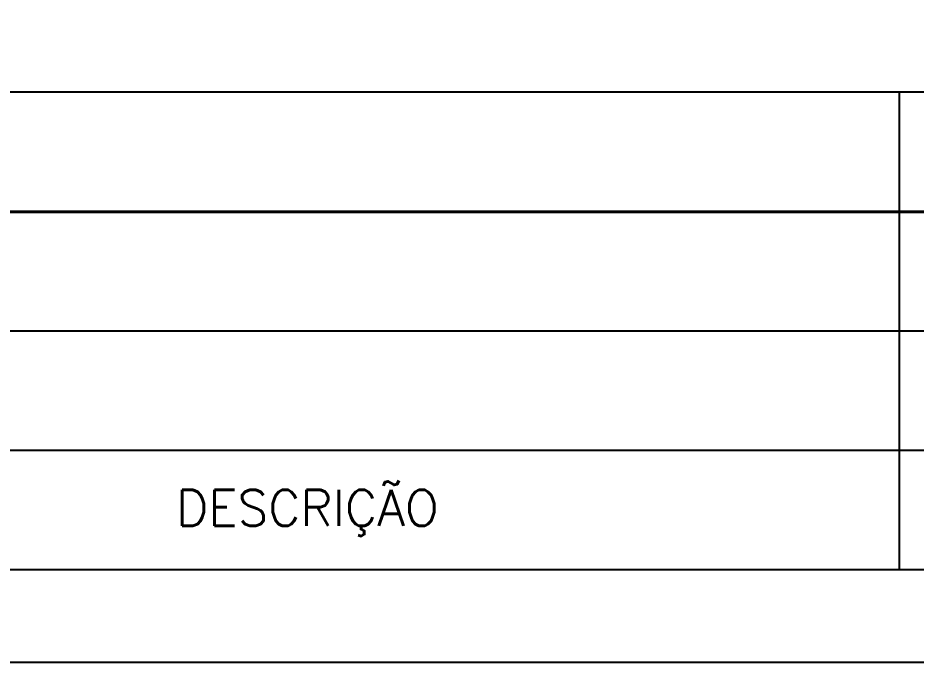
# Model space of a CAD drawing. Header units: millimetres. Extents: x 1974 to 2099, y 1386 to 1555.
# Drawn here: x 2072.844 to 2076.603, y 1470.584 to 1473.282 of the extents above; entities that cross this region are included whole.
import ezdxf

# ---------------------------------------------------------------- set-up
doc = ezdxf.new("R2010")
doc.units = ezdxf.units.MM
for name, color, linetype in [('MARGEM', 1, 'Continuous'), ('TEXTO', 4, 'Continuous'), ('TIMBRE', 7, 'Continuous')]:
    doc.layers.add(name, color=color, linetype=linetype)
doc.styles.add('ROMANS', font='romans.shx', dxfattribs={"height": 37})

msp = doc.modelspace()

# ---------------------------------------------------------------- linework, layer by layer
at = {"layer": 'MARGEM', "color": 7}
msp.add_lwpolyline([(2069.4316, 1470.5843), (2099.1316, 1470.5843), (2099.1316, 1491.6093), (2069.4316, 1491.6093)], close=True, dxfattribs=at)
at = {"layer": 'TEXTO', "color": 0}
for p, q in [((2069.8934, 1472.4682), (2081.1848, 1472.4682)), ((2069.8934, 1472.4682), (2081.1848, 1472.4682)), ((2081.1848, 1472.4682), (2069.8934, 1472.4682))]:
    msp.add_line(p, q, dxfattribs=at)
at = {"layer": 'TIMBRE'}
for p, q in [((2069.8934, 1472.9723), (2098.7779, 1472.9723)), ((2076.5317, 1472.9723), (2076.5317, 1470.9723)), ((2069.8934, 1472.4723), (2081.1848, 1472.4723)), ((2069.8934, 1471.9723), (2081.1848, 1471.9723)), ((2069.8934, 1471.4723), (2081.1848, 1471.4723))]:
    msp.add_line(p, q, dxfattribs=at)
at = {"layer": 'TIMBRE', "color": 12}
msp.add_lwpolyline([(2069.8934, 1470.9723), (2098.7779, 1470.9723), (2098.7779, 1490.6093), (2069.8934, 1490.6093)], close=True, dxfattribs=at)

# ---------------------------------------------------------------- texts
at = {"layer": 'TEXTO', "color": 150, "style": 'ROMANS'}
msp.add_text('DESCRIÇÃO', height=0.15, dxfattribs=at).set_placement((2073.5057, 1471.155))

doc.saveas('drawing.dxf')
